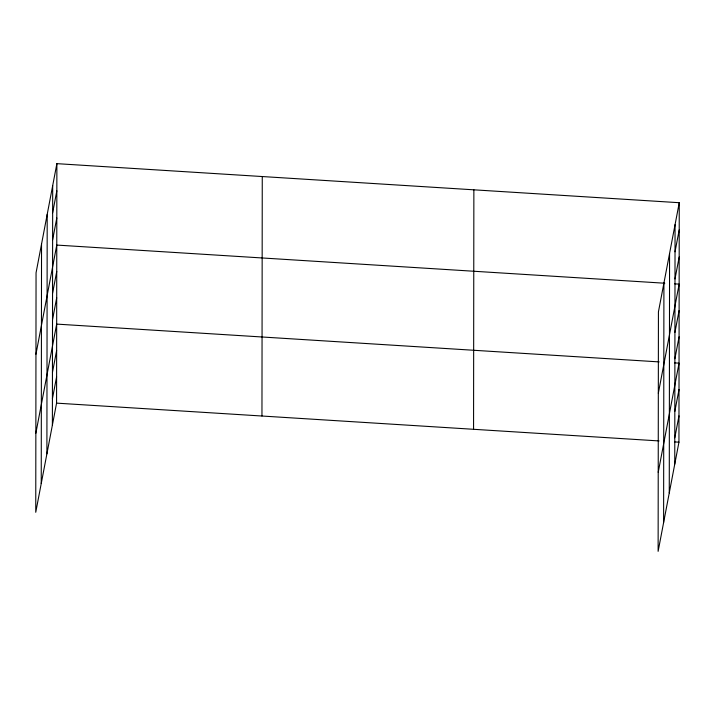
<?xml version="1.0" encoding="UTF-8"?>
<svg xmlns="http://www.w3.org/2000/svg" width="715" height="715" viewBox="0 0 715 715"><rect width="100%" height="100%" fill="white"/><g stroke="black" fill="none" stroke-linecap="round" stroke-linejoin="round"><path stroke-width="1.07" d="M41.238 483.519L41.541 244.047M46.895 453.864L47.199 214.393M52.383 425.094L52.687 185.623M56.878 163.655L36.054 272.817L35.75 512.289L56.574 403.135L56.878 163.655L679.25 202.711L678.946 442.183L658.122 551.345L658.426 311.865L679.25 202.711M261.958 416.014L262.262 176.542M473.562 429.295L473.866 189.824M663.609 522.567L663.913 283.095M669.267 492.921L669.571 253.45M674.754 464.142L675.058 224.671M52.651 212.757L56.843 190.798M52.615 239.9L56.807 217.941M35.947 354.238L56.771 245.075L664.789 283.229M52.553 293.382L56.744 271.423M52.517 319.721L56.708 297.762M35.848 433.263L56.673 324.101L659.167 361.906M52.454 372.408L56.637 350.448M52.418 398.756L56.61 376.787M675.023 251.814L679.214 229.846M674.996 278.948L679.178 256.989M658.327 393.286L679.143 284.132L674.728 283.855M674.924 332.43L679.116 310.471M674.889 358.778L679.08 336.81M658.22 472.32L679.044 363.157L674.629 362.88M674.826 411.465L679.018 389.496M674.79 437.803L678.982 415.844M56.574 403.135L659.069 440.932M674.531 441.906L678.946 442.183"/></g></svg>
